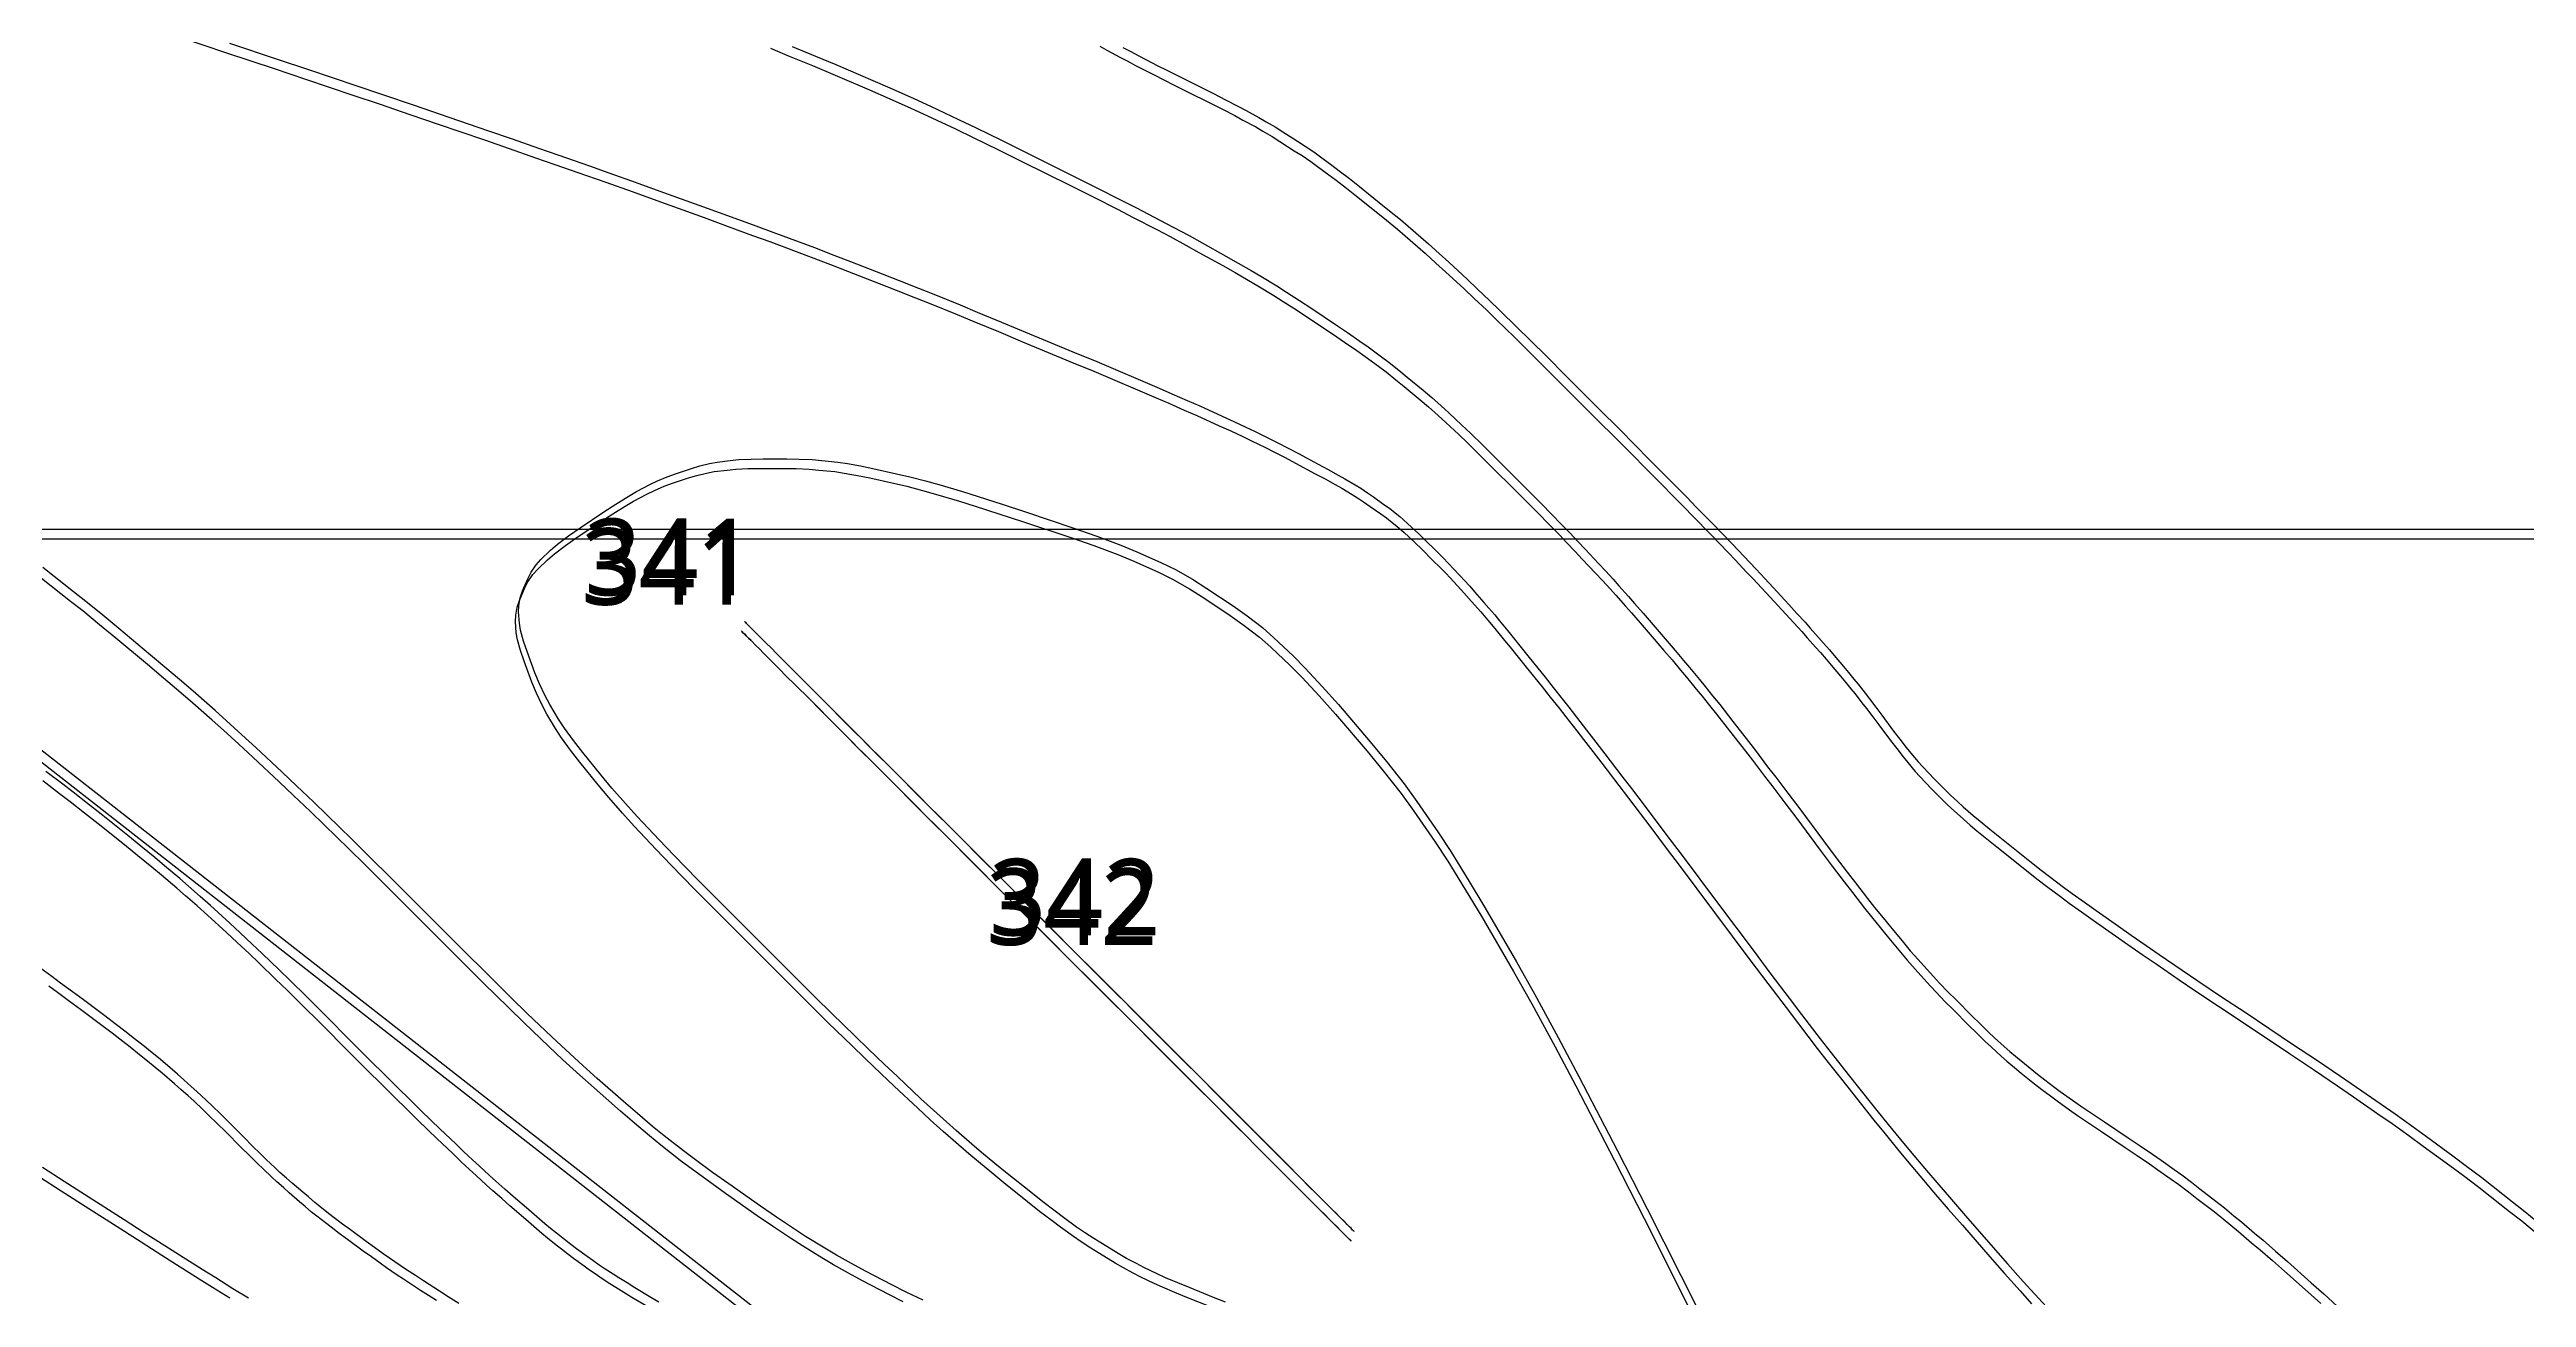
# Model space of a CAD drawing. Header units: metres. Extents: x -1097 to 1588, y -185 to 884.
# Drawn here: x 102.5 to 224.4, y 726.2 to 787.5 of the extents above; entities that cross this region are included whole.
import ezdxf

# ---------------------------------------------------------------- set-up
doc = ezdxf.new("R2010")
doc.units = ezdxf.units.M
for name, color, linetype in [('MUROS', 7, 'Continuous'), ('TERRENO', 188, 'Continuous'), ('VISTA LEJOS', 7, 'Continuous')]:
    doc.layers.add(name, color=color, linetype=linetype)

msp = doc.modelspace()

# ---------------------------------------------------------------- linework, layer by layer
at = {"layer": 'MUROS'}
for points in [[(33.52, 763.48), (1528.87, 763.48), (1528.87, 84.2), (33.52, 84.2)], [(33.67, 763.95), (1529.02, 763.95), (1529.02, 84.67), (33.67, 84.67)]]:
    msp.add_lwpolyline(points, close=True, dxfattribs=at)
at = {"layer": 'TERRENO'}
for points in [[(108.89, 788.16), (111.22, 787.38), (113.56, 786.6), (115.11, 786.08), (117.44, 785.3), (118.74, 784.86), (120.29, 784.33), (121.59, 783.89), (123.92, 783.09), (125.13, 782.67), (126.43, 782.22), (127.38, 781.89), (128.93, 781.35), (129.89, 781.01), (131.18, 780.55), (132.39, 780.11), (134.72, 779.27), (135.9, 778.84), (137.11, 778.4), (137.95, 778.09), (139.25, 777.61), (139.99, 777.33), (140.94, 776.96), (141.78, 776.64), (143.34, 776.04), (144.17, 775.71), (145.12, 775.33), (145.87, 775.03), (147.17, 774.51), (148, 774.16), (149.21, 773.67), (150.39, 773.17), (152.72, 772.2), (153.89, 771.72), (155.05, 771.23), (155.82, 770.9), (156.96, 770.41), (157.59, 770.14), (158.34, 769.81), (158.96, 769.54), (160.06, 769.04), (160.63, 768.78), (161.22, 768.5), (161.65, 768.3), (162.34, 767.96), (162.76, 767.75), (163.31, 767.47), (163.82, 767.2), (164.79, 766.68), (165.28, 766.42), (165.77, 766.15), (166.1, 765.96), (166.6, 765.66), (166.87, 765.49), (167.21, 765.27), (167.5, 765.07), (168.02, 764.71), (168.29, 764.51), (168.58, 764.28), (168.8, 764.1), (169.17, 763.78), (169.4, 763.57), (169.72, 763.27), (170.02, 762.98), (170.6, 762.4), (170.9, 762.1), (171.21, 761.78), (171.43, 761.55), (171.77, 761.18), (171.97, 760.96), (172.24, 760.67), (172.48, 760.4), (172.93, 759.88), (173.18, 759.59), (173.47, 759.26), (173.7, 758.98), (174.11, 758.48), (174.38, 758.15), (174.78, 757.66), (175.17, 757.17), (175.95, 756.2), (176.35, 755.69), (176.79, 755.14), (177.12, 754.72), (177.66, 754.03), (177.99, 753.6), (178.45, 753.01), (178.89, 752.44), (179.73, 751.34), (180.2, 750.72), (180.77, 749.97), (181.25, 749.34), (182.11, 748.2), (182.69, 747.43), (183.56, 746.27), (184.43, 745.1), (186.18, 742.77), (187.06, 741.6), (187.96, 740.42), (188.56, 739.62), (189.49, 738.41), (190.02, 737.73), (190.68, 736.9), (191.24, 736.19), (192.28, 734.89), (192.83, 734.21), (193.44, 733.46), (193.91, 732.89), (194.71, 731.94), (195.21, 731.35), (195.93, 730.51), (196.63, 729.72), (197.99, 728.16), (198.7, 727.35), (199.47, 726.49), (200.04, 725.86)], [(137.98, 787.6), (138.91, 787.22), (140.06, 786.75), (141.05, 786.33), (142.86, 785.55), (143.82, 785.13), (144.89, 784.66), (145.71, 784.28), (147.09, 783.64), (147.96, 783.22), (149.2, 782.61), (150.39, 782.02), (152.72, 780.86), (153.89, 780.27), (155.06, 779.68), (155.83, 779.28), (157, 778.68), (157.65, 778.34), (158.43, 777.92), (159.07, 777.56), (160.24, 776.91), (160.85, 776.57), (161.49, 776.2), (161.97, 775.92), (162.75, 775.44), (163.22, 775.14), (163.87, 774.73), (164.47, 774.33), (165.64, 773.55), (166.23, 773.15), (166.84, 772.73), (167.25, 772.44), (167.9, 771.96), (168.28, 771.68), (168.75, 771.3), (169.17, 770.96), (169.95, 770.31), (170.36, 769.96), (170.84, 769.54), (171.21, 769.2), (171.86, 768.6), (172.28, 768.2), (172.88, 767.61), (173.47, 767.02), (174.64, 765.86), (175.23, 765.27), (175.82, 764.67), (176.22, 764.27), (176.82, 763.65), (177.16, 763.3), (177.58, 762.86), (177.93, 762.48), (178.58, 761.79), (178.92, 761.43), (179.3, 761.02), (179.58, 760.7), (180.06, 760.17), (180.35, 759.83), (180.77, 759.35), (181.17, 758.89), (181.95, 757.98), (182.35, 757.52), (182.76, 757.02), (183.06, 756.67), (183.54, 756.09), (183.82, 755.74), (184.19, 755.28), (184.53, 754.85), (185.18, 754.03), (185.54, 753.58), (185.96, 753.04), (186.3, 752.59), (186.9, 751.8), (187.3, 751.28), (187.89, 750.5), (188.48, 749.72), (189.64, 748.16), (190.23, 747.38), (190.82, 746.61), (191.22, 746.09), (191.82, 745.31), (192.16, 744.88), (192.58, 744.36), (192.93, 743.93), (193.58, 743.15), (193.92, 742.75), (194.3, 742.31), (194.58, 742), (195.06, 741.48), (195.35, 741.16), (195.77, 740.73), (196.17, 740.33), (196.95, 739.55), (197.35, 739.16), (197.76, 738.75), (198.06, 738.47), (198.54, 738.04), (198.82, 737.79), (199.19, 737.48), (199.53, 737.2), (200.18, 736.68), (200.54, 736.4), (200.96, 736.08), (201.3, 735.83), (201.9, 735.4), (202.3, 735.12), (202.89, 734.72), (203.48, 734.33), (204.64, 733.55), (205.23, 733.15), (205.84, 732.74), (206.25, 732.45), (206.9, 731.99), (207.28, 731.72), (207.75, 731.36), (208.17, 731.04), (208.95, 730.44), (209.37, 730.11), (209.84, 729.72), (210.21, 729.41), (210.86, 728.86), (211.28, 728.51), (211.89, 727.98), (212.48, 727.46), (213.64, 726.42), (214.26, 725.87)], [(154.19, 787.7), (154.53, 787.51), (155.18, 787.17), (155.54, 786.98), (155.95, 786.76), (156.3, 786.58), (156.9, 786.27), (157.3, 786.07), (157.89, 785.77), (158.47, 785.48), (159.64, 784.9), (160.23, 784.6), (160.83, 784.29), (161.23, 784.07), (161.86, 783.73), (162.22, 783.52), (162.67, 783.26), (163.05, 783.02), (163.76, 782.56), (164.14, 782.32), (164.57, 782.03), (164.9, 781.79), (165.46, 781.38), (165.82, 781.12), (166.33, 780.72), (166.82, 780.33), (167.79, 779.55), (168.3, 779.14), (168.83, 778.71), (169.21, 778.38), (169.84, 777.84), (170.22, 777.51), (170.73, 777.04), (171.2, 776.61), (172.11, 775.77), (172.61, 775.3), (173.21, 774.73), (173.71, 774.25), (174.59, 773.39), (175.18, 772.81), (176.06, 771.94), (176.93, 771.06), (178.68, 769.31), (179.56, 768.44), (180.43, 767.57), (181.01, 766.98), (181.87, 766.11), (182.35, 765.63), (182.92, 765.05), (183.39, 764.57), (184.23, 763.71), (184.66, 763.26), (185.12, 762.78), (185.46, 762.43), (186, 761.86), (186.32, 761.52), (186.76, 761.05), (187.17, 760.61), (187.95, 759.77), (188.34, 759.34), (188.73, 758.91), (189, 758.61), (189.41, 758.15), (189.65, 757.88), (189.93, 757.55), (190.18, 757.26), (190.64, 756.72), (190.88, 756.43), (191.14, 756.1), (191.35, 755.85), (191.69, 755.41), (191.91, 755.13), (192.22, 754.72), (192.52, 754.33), (193.1, 753.55), (193.4, 753.16), (193.72, 752.75), (193.94, 752.47), (194.31, 752.04), (194.53, 751.79), (194.83, 751.48), (195.1, 751.2), (195.62, 750.68), (195.9, 750.4), (196.24, 750.08), (196.52, 749.83), (197.02, 749.4), (197.35, 749.12), (197.84, 748.72), (198.32, 748.33), (199.29, 747.55), (199.8, 747.15), (200.36, 746.71), (200.77, 746.4), (201.46, 745.88), (201.89, 745.56), (202.49, 745.13), (203.06, 744.73), (204.16, 743.95), (204.78, 743.52), (205.53, 743), (206.16, 742.57), (207.3, 741.79), (208.07, 741.27), (209.23, 740.49), (210.39, 739.72), (212.73, 738.16), (213.9, 737.38), (215.08, 736.58), (215.87, 736.04), (217.08, 735.2), (217.77, 734.72), (218.6, 734.13), (219.31, 733.61), (220.61, 732.66), (221.29, 732.16), (222.04, 731.59), (222.6, 731.15), (223.55, 730.4), (224.15, 729.93), (224.98, 729.25)], [(159.64, 725.7), (158.47, 726.17), (157.88, 726.41), (157.28, 726.67), (156.86, 726.86), (156.21, 727.17), (155.84, 727.36), (155.36, 727.62), (154.95, 727.86), (154.17, 728.33), (153.75, 728.59), (153.28, 728.9), (152.9, 729.16), (152.25, 729.63), (151.84, 729.94), (151.23, 730.4), (150.64, 730.87), (149.47, 731.8), (148.87, 732.29), (148.22, 732.83), (147.75, 733.23), (146.97, 733.91), (146.49, 734.33), (145.85, 734.91), (145.24, 735.47), (144.07, 736.56), (143.43, 737.17), (142.65, 737.92), (142, 738.54), (140.83, 739.68), (140.06, 740.45), (138.89, 741.61), (137.72, 742.77), (135.39, 745.1), (134.23, 746.27), (133.1, 747.43), (132.36, 748.2), (131.28, 749.35), (130.7, 749.99), (130.03, 750.75), (129.51, 751.38), (128.6, 752.5), (128.15, 753.08), (127.71, 753.69), (127.41, 754.14), (126.98, 754.86), (126.75, 755.29), (126.47, 755.88), (126.25, 756.42), (125.86, 757.46), (125.69, 757.98), (125.54, 758.51), (125.48, 758.86), (125.44, 759.41), (125.45, 759.72), (125.52, 760.11), (125.63, 760.44), (125.89, 761.04), (126.05, 761.36), (126.3, 761.72), (126.54, 761.99), (127.01, 762.45), (127.36, 762.74), (127.9, 763.15), (128.47, 763.55), (129.64, 764.33), (130.23, 764.71), (130.84, 765.09), (131.25, 765.33), (131.9, 765.67), (132.28, 765.85), (132.75, 766.06), (133.17, 766.21), (133.95, 766.47), (134.36, 766.59), (134.84, 766.71), (135.21, 766.78), (135.86, 766.86), (136.28, 766.9), (136.88, 766.93), (137.47, 766.94), (138.64, 766.94), (139.25, 766.93), (139.89, 766.9), (140.37, 766.86), (141.15, 766.78), (141.62, 766.71), (142.27, 766.59), (142.87, 766.47), (144.04, 766.21), (144.69, 766.06), (145.47, 765.85), (146.11, 765.67), (147.28, 765.33), (148.06, 765.09), (149.22, 764.71), (150.39, 764.33), (152.72, 763.55), (153.9, 763.14), (155.08, 762.7), (155.87, 762.37), (157.08, 761.83), (157.76, 761.49), (158.6, 761.02), (159.31, 760.57), (160.61, 759.71), (161.29, 759.22), (162.04, 758.64), (162.6, 758.14), (163.55, 757.25), (164.15, 756.65), (164.98, 755.75), (165.78, 754.85), (167.34, 753.03), (168.14, 752.06), (169.01, 750.95), (169.64, 750.09), (170.68, 748.59), (171.31, 747.63), (172.17, 746.23), (172.98, 744.88), (174.54, 742.2), (175.44, 740.6), (176.59, 738.49), (177.61, 736.57), (179.51, 732.91), (180.97, 730.05), (183.44, 725.15)], [(144.52, 725.96), (143.81, 726.32), (142.51, 726.99), (141.83, 727.36), (141.08, 727.78), (140.51, 728.12), (139.56, 728.7), (138.97, 729.09), (138.13, 729.64), (137.34, 730.19), (135.78, 731.28), (134.98, 731.85), (134.15, 732.46), (133.55, 732.91), (132.6, 733.65), (132.04, 734.11), (131.29, 734.74), (130.61, 735.33), (129.31, 736.47), (128.6, 737.1), (127.76, 737.87), (127.08, 738.51), (125.87, 739.67), (125.08, 740.44), (123.89, 741.61), (122.72, 742.77), (120.39, 745.1), (119.22, 746.27), (118.04, 747.44), (117.24, 748.23), (116.03, 749.41), (115.35, 750.07), (114.52, 750.86), (113.81, 751.53), (112.51, 752.74), (111.83, 753.37), (111.08, 754.06), (110.51, 754.56), (109.56, 755.4), (108.97, 755.91), (108.13, 756.62), (107.33, 757.29), (105.78, 758.59), (104.98, 759.25), (104.15, 759.93), (103.55, 760.4), (102.6, 761.15), (102.04, 761.59)], [(131.95, 725.7), (131.17, 726.17), (130.77, 726.41), (130.37, 726.66), (130.09, 726.84), (129.66, 727.12), (129.41, 727.29), (129.09, 727.51), (128.82, 727.71), (128.3, 728.09), (128.02, 728.3), (127.7, 728.54), (127.45, 728.74), (127.02, 729.09), (126.74, 729.32), (126.34, 729.66), (125.95, 730), (125.17, 730.67), (124.77, 731.03), (124.33, 731.41), (124.02, 731.69), (123.5, 732.17), (123.18, 732.46), (122.75, 732.86), (122.35, 733.25), (121.57, 733.99), (121.14, 734.4), (120.62, 734.91), (120.19, 735.33), (119.41, 736.1), (118.89, 736.61), (118.11, 737.38), (117.33, 738.16), (115.78, 739.72), (115, 740.5), (114.2, 741.28), (113.65, 741.81), (112.82, 742.62), (112.34, 743.08), (111.75, 743.63), (111.23, 744.11), (110.28, 744.97), (109.78, 745.42), (109.21, 745.92), (108.77, 746.3), (108.02, 746.94), (107.55, 747.33), (106.86, 747.89), (106.2, 748.42), (104.91, 749.46), (104.24, 749.99), (103.53, 750.54), (103.01, 750.94), (102.18, 751.58)], [(121.55, 726.01), (120.77, 726.51), (120.37, 726.77), (119.93, 727.06), (119.62, 727.27), (119.1, 727.63), (118.78, 727.85), (118.35, 728.16), (117.95, 728.45), (117.17, 729.02), (116.77, 729.31), (116.37, 729.62), (116.09, 729.83), (115.66, 730.17), (115.41, 730.37), (115.09, 730.64), (114.82, 730.87), (114.3, 731.32), (114.02, 731.57), (113.7, 731.85), (113.45, 732.09), (113.02, 732.49), (112.74, 732.76), (112.34, 733.16), (111.95, 733.55), (111.17, 734.33), (110.77, 734.72), (110.36, 735.12), (110.07, 735.4), (109.61, 735.83), (109.33, 736.08), (108.98, 736.4), (108.66, 736.68), (108.05, 737.2), (107.72, 737.48), (107.34, 737.79), (107.03, 738.04), (106.48, 738.47), (106.12, 738.75), (105.6, 739.16), (105.08, 739.55), (104.04, 740.33), (103.5, 740.73), (102.91, 741.16), (102.48, 741.48)], [(111.39, 726.13), (110.54, 726.66), (109.88, 727.07), (108.76, 727.78), (108.04, 728.23), (107.02, 728.88), (106.03, 729.52), (104.08, 730.76), (103.08, 731.4), (102.02, 732.09)]]:
    msp.add_lwpolyline(points, dxfattribs=at)
msp.add_lwpolyline([(166.56, 728.94), (166.56, 728.94), (166.55, 728.95), (166.52, 728.98), (166.48, 729.01), (166.39, 729.1), (166.33, 729.17), (166.21, 729.28), (166.09, 729.41), (165.83, 729.67), (165.67, 729.82), (165.47, 730.02), (165.29, 730.21), (164.95, 730.55), (164.71, 730.79), (164.33, 731.17), (163.95, 731.55), (163.17, 732.33), (162.76, 732.74), (162.3, 733.2), (161.94, 733.56), (161.34, 734.16), (160.95, 734.54), (160.4, 735.09), (159.88, 735.62), (158.84, 736.66), (158.25, 737.24), (157.53, 737.96), (156.92, 738.58), (155.8, 739.7), (155.04, 740.46), (153.89, 741.61), (152.72, 742.77), (150.39, 745.1), (149.23, 746.27), (148.08, 747.42), (147.32, 748.18), (146.2, 749.3), (145.58, 749.91), (144.86, 750.63), (144.28, 751.22), (143.24, 752.26), (142.71, 752.78), (142.16, 753.33), (141.78, 753.72), (141.18, 754.32), (140.82, 754.68), (140.36, 755.14), (139.95, 755.55), (139.17, 756.33), (138.78, 756.71), (138.41, 757.09), (138.17, 757.33), (137.82, 757.67), (137.64, 757.85), (137.44, 758.06), (137.29, 758.21), (137.03, 758.47), (136.9, 758.59), (136.79, 758.71), (136.72, 758.78), (136.63, 758.86), (136.6, 758.9), (136.57, 758.93), (136.56, 758.94), (136.56, 758.94), (136.57, 758.93), (136.6, 758.9), (136.63, 758.86), (136.72, 758.78), (136.79, 758.71), (136.9, 758.59), (137.03, 758.47), (137.29, 758.21), (137.44, 758.06), (137.64, 757.85), (137.82, 757.67), (138.17, 757.33), (138.41, 757.09), (138.78, 756.71), (139.17, 756.33), (139.95, 755.55), (140.37, 755.13), (140.86, 754.64), (141.25, 754.24), (141.94, 753.55), (142.39, 753.1), (143.06, 752.44), (143.71, 751.79), (145.01, 750.49), (145.78, 749.71), (146.82, 748.68), (147.77, 747.73), (149.58, 745.91), (151.01, 744.49), (153.45, 742.04), (156.73, 738.77), (166.56, 728.94)], close=True, dxfattribs=at)
at = {"layer": 'VISTA LEJOS'}
for points in [[(108.89, 788.16), (111.22, 787.38), (113.56, 786.6), (115.11, 786.08), (117.44, 785.3), (118.74, 784.86), (120.29, 784.33), (121.59, 783.89), (123.92, 783.09), (125.13, 782.67), (126.43, 782.22), (127.38, 781.89), (128.93, 781.35), (129.89, 781.01), (131.18, 780.55), (132.39, 780.11), (134.72, 779.27), (135.9, 778.84), (137.11, 778.4), (137.95, 778.09), (139.25, 777.61), (139.99, 777.33), (140.94, 776.96), (141.78, 776.64), (143.34, 776.04), (144.17, 775.71), (145.12, 775.33), (145.87, 775.03), (147.17, 774.51), (148, 774.16), (149.21, 773.67), (150.39, 773.17), (152.72, 772.2), (153.89, 771.72), (155.05, 771.23), (155.82, 770.9), (156.96, 770.41), (157.59, 770.14), (158.34, 769.81), (158.96, 769.54), (160.06, 769.04), (160.63, 768.78), (161.22, 768.5), (161.65, 768.3), (162.34, 767.96), (162.76, 767.75), (163.31, 767.47), (163.82, 767.2), (164.79, 766.68), (165.28, 766.42), (165.77, 766.15), (166.1, 765.96), (166.6, 765.66), (166.87, 765.49), (167.21, 765.27), (167.5, 765.07), (168.02, 764.71), (168.29, 764.51), (168.58, 764.28), (168.8, 764.1), (169.17, 763.78), (169.4, 763.57), (169.72, 763.27), (170.02, 762.98), (170.6, 762.4), (170.9, 762.1), (171.21, 761.78), (171.43, 761.55), (171.77, 761.18), (171.97, 760.96), (172.24, 760.67), (172.48, 760.4), (172.93, 759.88), (173.18, 759.59), (173.47, 759.26), (173.7, 758.98), (174.11, 758.48), (174.38, 758.15), (174.78, 757.66), (175.17, 757.17), (175.95, 756.2), (176.35, 755.69), (176.79, 755.14), (177.12, 754.72), (177.66, 754.03), (177.99, 753.6), (178.45, 753.01), (178.89, 752.44), (179.73, 751.34), (180.2, 750.72), (180.77, 749.97), (181.25, 749.34), (182.11, 748.2), (182.69, 747.43), (183.56, 746.27), (184.43, 745.1), (186.18, 742.77), (187.06, 741.6), (187.96, 740.42), (188.56, 739.62), (189.49, 738.41), (190.02, 737.73), (190.68, 736.9), (191.24, 736.19), (192.28, 734.89), (192.83, 734.21), (193.44, 733.46), (193.91, 732.89), (194.71, 731.94), (195.21, 731.35), (195.93, 730.51), (196.63, 729.72), (197.99, 728.16), (198.7, 727.35), (199.47, 726.49), (200.04, 725.86)], [(111.37, 787.85), (113.71, 787.07), (115.26, 786.55), (117.59, 785.77), (118.89, 785.33), (120.45, 784.8), (121.74, 784.36), (124.07, 783.56), (125.28, 783.14), (126.58, 782.69), (127.53, 782.36), (129.09, 781.82), (130.04, 781.48), (131.33, 781.02), (132.54, 780.58), (134.87, 779.74), (136.06, 779.31), (137.27, 778.87), (138.1, 778.56), (139.4, 778.08), (140.15, 777.8), (141.1, 777.43), (141.93, 777.11), (143.49, 776.51), (144.32, 776.18), (145.27, 775.8), (146.02, 775.5), (147.32, 774.98), (148.15, 774.63), (149.36, 774.13), (150.54, 773.64), (152.87, 772.67), (154.04, 772.19), (155.2, 771.7), (155.97, 771.37), (157.11, 770.88), (157.74, 770.61), (158.49, 770.28), (159.11, 770.01), (160.21, 769.51), (160.78, 769.25), (161.37, 768.97), (161.8, 768.77), (162.49, 768.43), (162.91, 768.22), (163.46, 767.94), (163.97, 767.67), (164.94, 767.15), (165.43, 766.89), (165.92, 766.61), (166.25, 766.43), (166.75, 766.13), (167.03, 765.96), (167.36, 765.74), (167.65, 765.54), (168.17, 765.17), (168.44, 764.98), (168.73, 764.75), (168.96, 764.57), (169.32, 764.25), (169.55, 764.04), (169.87, 763.74), (170.17, 763.45), (170.75, 762.87), (171.05, 762.57), (171.36, 762.25), (171.58, 762.02), (171.92, 761.65), (172.13, 761.43), (172.39, 761.14), (172.63, 760.87), (173.09, 760.35), (173.33, 760.06), (173.62, 759.73), (173.85, 759.45), (174.26, 758.95), (174.53, 758.62), (174.93, 758.13), (175.32, 757.64), (176.1, 756.67), (176.5, 756.16), (176.94, 755.61), (177.27, 755.19), (177.81, 754.5), (178.14, 754.07), (178.6, 753.48), (179.04, 752.91), (179.88, 751.81), (180.35, 751.19), (180.92, 750.44), (181.4, 749.81), (182.26, 748.67), (182.84, 747.9), (183.71, 746.74), (184.58, 745.57), (186.33, 743.24), (187.21, 742.07), (188.11, 740.89), (188.71, 740.09), (189.64, 738.88), (190.17, 738.2), (190.83, 737.37), (191.39, 736.66), (192.43, 735.36), (192.98, 734.68), (193.59, 733.93), (194.06, 733.36), (194.86, 732.41), (195.37, 731.82), (196.09, 730.98), (196.78, 730.19), (198.14, 728.63), (198.85, 727.82), (199.62, 726.96), (200.19, 726.33), (201.14, 725.29)], [(137.98, 787.6), (138.91, 787.22), (140.06, 786.75), (141.05, 786.33), (142.86, 785.55), (143.82, 785.13), (144.89, 784.66), (145.71, 784.28), (147.09, 783.64), (147.96, 783.22), (149.2, 782.61), (150.39, 782.02), (152.72, 780.86), (153.89, 780.27), (155.06, 779.68), (155.83, 779.28), (157, 778.68), (157.65, 778.34), (158.43, 777.92), (159.07, 777.56), (160.24, 776.91), (160.85, 776.57), (161.49, 776.2), (161.97, 775.92), (162.75, 775.44), (163.22, 775.14), (163.87, 774.73), (164.47, 774.33), (165.64, 773.55), (166.23, 773.15), (166.84, 772.73), (167.25, 772.44), (167.9, 771.96), (168.28, 771.68), (168.75, 771.3), (169.17, 770.96), (169.95, 770.31), (170.36, 769.96), (170.84, 769.54), (171.21, 769.2), (171.86, 768.6), (172.28, 768.2), (172.88, 767.61), (173.47, 767.02), (174.64, 765.86), (175.23, 765.27), (175.82, 764.67), (176.22, 764.27), (176.82, 763.65), (177.16, 763.3), (177.58, 762.86), (177.93, 762.48), (178.58, 761.79), (178.92, 761.43), (179.3, 761.02), (179.58, 760.7), (180.06, 760.17), (180.35, 759.83), (180.77, 759.35), (181.17, 758.89), (181.95, 757.98), (182.35, 757.52), (182.76, 757.02), (183.06, 756.67), (183.54, 756.09), (183.82, 755.74), (184.19, 755.28), (184.53, 754.85), (185.18, 754.03), (185.54, 753.58), (185.96, 753.04), (186.3, 752.59), (186.9, 751.8), (187.3, 751.28), (187.89, 750.5), (188.48, 749.72), (189.64, 748.16), (190.23, 747.38), (190.82, 746.61), (191.22, 746.09), (191.82, 745.31), (192.16, 744.88), (192.58, 744.36), (192.93, 743.93), (193.58, 743.15), (193.92, 742.75), (194.3, 742.31), (194.58, 742), (195.06, 741.48), (195.35, 741.16), (195.77, 740.73), (196.17, 740.33), (196.95, 739.55), (197.35, 739.16), (197.76, 738.75), (198.06, 738.47), (198.54, 738.04), (198.82, 737.79), (199.19, 737.48), (199.53, 737.2), (200.18, 736.68), (200.54, 736.4), (200.96, 736.08), (201.3, 735.83), (201.9, 735.4), (202.3, 735.12), (202.89, 734.72), (203.48, 734.33), (204.64, 733.55), (205.23, 733.15), (205.84, 732.74), (206.25, 732.45), (206.9, 731.99), (207.28, 731.72), (207.75, 731.36), (208.17, 731.04), (208.95, 730.44), (209.37, 730.11), (209.84, 729.72), (210.21, 729.41), (210.86, 728.86), (211.28, 728.51), (211.89, 727.98), (212.48, 727.46), (213.64, 726.42), (214.26, 725.87)], [(139.06, 787.69), (140.21, 787.22), (141.2, 786.8), (143.02, 786.02), (143.98, 785.6), (145.04, 785.13), (145.86, 784.75), (147.24, 784.1), (148.11, 783.69), (149.35, 783.08), (150.54, 782.49), (152.87, 781.33), (154.04, 780.74), (155.21, 780.15), (155.99, 779.75), (157.15, 779.15), (157.8, 778.81), (158.58, 778.39), (159.23, 778.03), (160.39, 777.38), (161, 777.04), (161.64, 776.67), (162.12, 776.39), (162.9, 775.91), (163.37, 775.61), (164.02, 775.2), (164.63, 774.8), (165.79, 774.02), (166.38, 773.62), (166.99, 773.2), (167.4, 772.91), (168.05, 772.43), (168.43, 772.15), (168.9, 771.77), (169.32, 771.43), (170.1, 770.78), (170.52, 770.43), (170.99, 770.01), (171.36, 769.67), (172.01, 769.07), (172.43, 768.67), (173.04, 768.08), (173.63, 767.49), (174.79, 766.33), (175.38, 765.74), (175.97, 765.14), (176.37, 764.74), (176.97, 764.12), (177.31, 763.77), (177.73, 763.33), (178.08, 762.95), (178.73, 762.26), (179.07, 761.9), (179.45, 761.49), (179.73, 761.17), (180.21, 760.64), (180.5, 760.3), (180.92, 759.82), (181.32, 759.36), (182.1, 758.45), (182.5, 757.99), (182.91, 757.49), (183.21, 757.14), (183.69, 756.56), (183.97, 756.21), (184.34, 755.75), (184.69, 755.32), (185.33, 754.5), (185.69, 754.04), (186.11, 753.51), (186.45, 753.06), (187.05, 752.27), (187.45, 751.75), (188.04, 750.96), (188.63, 750.19), (189.79, 748.63), (190.38, 747.85), (190.97, 747.08), (191.37, 746.56), (191.97, 745.78), (192.31, 745.35), (192.73, 744.83), (193.09, 744.4), (193.73, 743.62), (194.07, 743.22), (194.45, 742.78), (194.73, 742.47), (195.21, 741.95), (195.5, 741.63), (195.92, 741.2), (196.32, 740.8), (197.1, 740.02), (197.5, 739.63), (197.91, 739.22), (198.21, 738.94), (198.69, 738.51), (198.97, 738.26), (199.34, 737.95), (199.69, 737.67), (200.33, 737.15), (200.69, 736.87), (201.11, 736.55), (201.45, 736.3), (202.05, 735.87), (202.45, 735.59), (203.04, 735.19), (203.63, 734.8), (204.79, 734.02), (205.38, 733.62), (205.99, 733.21), (206.41, 732.92), (207.05, 732.46), (207.43, 732.19), (207.9, 731.83), (208.32, 731.51), (209.1, 730.91), (209.52, 730.58), (209.99, 730.19), (210.37, 729.88), (211.01, 729.33), (211.43, 728.98), (212.04, 728.45), (212.63, 727.93), (213.79, 726.89), (214.41, 726.34), (215.08, 725.72)], [(154.19, 787.7), (154.53, 787.51), (155.18, 787.17), (155.54, 786.98), (155.95, 786.76), (156.3, 786.58), (156.9, 786.27), (157.3, 786.07), (157.89, 785.77), (158.47, 785.48), (159.64, 784.9), (160.23, 784.6), (160.83, 784.29), (161.23, 784.07), (161.86, 783.73), (162.22, 783.52), (162.67, 783.26), (163.05, 783.02), (163.76, 782.56), (164.14, 782.32), (164.57, 782.03), (164.9, 781.79), (165.46, 781.38), (165.82, 781.12), (166.33, 780.72), (166.82, 780.33), (167.79, 779.55), (168.3, 779.14), (168.83, 778.71), (169.21, 778.38), (169.84, 777.84), (170.22, 777.51), (170.73, 777.04), (171.2, 776.61), (172.11, 775.77), (172.61, 775.3), (173.21, 774.73), (173.71, 774.25), (174.59, 773.39), (175.18, 772.81), (176.06, 771.94), (176.93, 771.06), (178.68, 769.31), (179.56, 768.44), (180.43, 767.57), (181.01, 766.98), (181.87, 766.11), (182.35, 765.63), (182.92, 765.05), (183.39, 764.57), (184.23, 763.71), (184.66, 763.26), (185.12, 762.78), (185.46, 762.43), (186, 761.86), (186.32, 761.52), (186.76, 761.05), (187.17, 760.61), (187.95, 759.77), (188.34, 759.34), (188.73, 758.91), (189, 758.61), (189.41, 758.15), (189.65, 757.88), (189.93, 757.55), (190.18, 757.26), (190.64, 756.72), (190.88, 756.43), (191.14, 756.1), (191.35, 755.85), (191.69, 755.41), (191.91, 755.13), (192.22, 754.72), (192.52, 754.33), (193.1, 753.55), (193.4, 753.16), (193.72, 752.75), (193.94, 752.47), (194.31, 752.04), (194.53, 751.79), (194.83, 751.48), (195.1, 751.2), (195.62, 750.68), (195.9, 750.4), (196.24, 750.08), (196.52, 749.83), (197.02, 749.4), (197.35, 749.12), (197.84, 748.72), (198.32, 748.33), (199.29, 747.55), (199.8, 747.15), (200.36, 746.71), (200.77, 746.4), (201.46, 745.88), (201.89, 745.56), (202.49, 745.13), (203.06, 744.73), (204.16, 743.95), (204.78, 743.52), (205.53, 743), (206.16, 742.57), (207.3, 741.79), (208.07, 741.27), (209.23, 740.49), (210.39, 739.72), (212.73, 738.16), (213.9, 737.38), (215.08, 736.58), (215.87, 736.04), (217.08, 735.2), (217.77, 734.72), (218.6, 734.13), (219.31, 733.61), (220.61, 732.66), (221.29, 732.16), (222.04, 731.59), (222.6, 731.15), (223.55, 730.4), (224.15, 729.93), (224.98, 729.25)], [(155.33, 787.64), (155.69, 787.45), (156.11, 787.23), (156.45, 787.05), (157.05, 786.74), (157.45, 786.54), (158.04, 786.24), (158.63, 785.95), (159.79, 785.37), (160.38, 785.07), (160.98, 784.76), (161.39, 784.54), (162.01, 784.2), (162.37, 783.99), (162.82, 783.73), (163.2, 783.49), (163.92, 783.03), (164.29, 782.78), (164.72, 782.5), (165.05, 782.26), (165.61, 781.85), (165.97, 781.58), (166.48, 781.19), (166.97, 780.8), (167.94, 780.02), (168.45, 779.61), (168.98, 779.18), (169.37, 778.85), (169.99, 778.31), (170.37, 777.98), (170.88, 777.51), (171.36, 777.08), (172.26, 776.24), (172.76, 775.77), (173.36, 775.2), (173.86, 774.72), (174.74, 773.86), (175.33, 773.28), (176.21, 772.41), (177.08, 771.53), (178.83, 769.78), (179.71, 768.91), (180.58, 768.04), (181.16, 767.45), (182.02, 766.58), (182.5, 766.1), (183.07, 765.52), (183.54, 765.04), (184.38, 764.18), (184.81, 763.73), (185.28, 763.25), (185.61, 762.9), (186.15, 762.33), (186.48, 761.99), (186.91, 761.52), (187.32, 761.08), (188.1, 760.24), (188.49, 759.81), (188.89, 759.38), (189.15, 759.08), (189.56, 758.62), (189.8, 758.35), (190.09, 758.02), (190.33, 757.73), (190.79, 757.19), (191.03, 756.9), (191.29, 756.57), (191.5, 756.32), (191.84, 755.88), (192.06, 755.6), (192.37, 755.19), (192.67, 754.8), (193.25, 754.02), (193.55, 753.63), (193.87, 753.22), (194.1, 752.94), (194.46, 752.51), (194.68, 752.26), (194.98, 751.95), (195.25, 751.67), (195.77, 751.15), (196.05, 750.87), (196.39, 750.55), (196.67, 750.3), (197.17, 749.87), (197.5, 749.59), (197.99, 749.19), (198.47, 748.8), (199.45, 748.02), (199.95, 747.62), (200.51, 747.18), (200.92, 746.87), (201.61, 746.35), (202.04, 746.03), (202.64, 745.6), (203.21, 745.2), (204.31, 744.42), (204.93, 743.99), (205.68, 743.47), (206.31, 743.04), (207.45, 742.26), (208.22, 741.74), (209.38, 740.96), (210.54, 740.19), (212.88, 738.63), (214.05, 737.85), (215.23, 737.05), (216.02, 736.51), (217.23, 735.67), (217.92, 735.19), (218.75, 734.6), (219.46, 734.08), (220.76, 733.13), (221.44, 732.63), (222.19, 732.06), (222.75, 731.62), (223.7, 730.87), (224.3, 730.4), (225.14, 729.71)], [(248.9, 638.32), (78.28, 771.7)], [(248.75, 637.85), (78.13, 771.23)], [(159.64, 725.7), (158.47, 726.17), (157.88, 726.41), (157.28, 726.67), (156.86, 726.86), (156.21, 727.17), (155.84, 727.36), (155.36, 727.62), (154.95, 727.86), (154.17, 728.33), (153.75, 728.59), (153.28, 728.9), (152.9, 729.16), (152.25, 729.63), (151.84, 729.94), (151.23, 730.4), (150.64, 730.87), (149.47, 731.8), (148.87, 732.29), (148.22, 732.83), (147.75, 733.23), (146.97, 733.91), (146.49, 734.33), (145.85, 734.91), (145.24, 735.47), (144.07, 736.56), (143.43, 737.17), (142.65, 737.92), (142, 738.54), (140.83, 739.68), (140.06, 740.45), (138.89, 741.61), (137.72, 742.77), (135.39, 745.1), (134.23, 746.27), (133.1, 747.43), (132.36, 748.2), (131.28, 749.35), (130.7, 749.99), (130.03, 750.75), (129.51, 751.38), (128.6, 752.5), (128.15, 753.08), (127.71, 753.69), (127.41, 754.14), (126.98, 754.86), (126.75, 755.29), (126.47, 755.88), (126.25, 756.42), (125.86, 757.46), (125.69, 757.98), (125.54, 758.51), (125.48, 758.86), (125.44, 759.41), (125.45, 759.72), (125.52, 760.11), (125.63, 760.44), (125.89, 761.04), (126.05, 761.36), (126.3, 761.72), (126.54, 761.99), (127.01, 762.45), (127.36, 762.74), (127.9, 763.15), (128.47, 763.55), (129.64, 764.33), (130.23, 764.71), (130.84, 765.09), (131.25, 765.33), (131.9, 765.67), (132.28, 765.85), (132.75, 766.06), (133.17, 766.21), (133.95, 766.47), (134.36, 766.59), (134.84, 766.71), (135.21, 766.78), (135.86, 766.86), (136.28, 766.9), (136.88, 766.93), (137.47, 766.94), (138.64, 766.94), (139.25, 766.93), (139.89, 766.9), (140.37, 766.86), (141.15, 766.78), (141.62, 766.71), (142.27, 766.59), (142.87, 766.47), (144.04, 766.21), (144.69, 766.06), (145.47, 765.85), (146.11, 765.67), (147.28, 765.33), (148.06, 765.09), (149.22, 764.71), (150.39, 764.33), (152.72, 763.55), (153.9, 763.14), (155.08, 762.7), (155.87, 762.37), (157.08, 761.83), (157.76, 761.49), (158.6, 761.02), (159.31, 760.57), (160.61, 759.71), (161.29, 759.22), (162.04, 758.64), (162.6, 758.14), (163.55, 757.25), (164.15, 756.65), (164.98, 755.75), (165.78, 754.85), (167.34, 753.03), (168.14, 752.06), (169.01, 750.95), (169.64, 750.09), (170.68, 748.59), (171.31, 747.63), (172.17, 746.23), (172.98, 744.88), (174.54, 742.2), (175.44, 740.6), (176.59, 738.49), (177.61, 736.57), (179.51, 732.91), (180.97, 730.05), (183.44, 725.15)], [(160.38, 725.93), (159.79, 726.17), (158.63, 726.64), (158.03, 726.88), (157.43, 727.14), (157.01, 727.33), (156.36, 727.64), (155.99, 727.83), (155.51, 728.09), (155.1, 728.33), (154.32, 728.8), (153.9, 729.06), (153.43, 729.37), (153.05, 729.63), (152.4, 730.1), (151.99, 730.41), (151.38, 730.87), (150.79, 731.34), (149.63, 732.27), (149.02, 732.76), (148.37, 733.3), (147.9, 733.7), (147.12, 734.38), (146.64, 734.8), (146, 735.38), (145.39, 735.94), (144.23, 737.03), (143.58, 737.64), (142.8, 738.39), (142.15, 739.01), (140.99, 740.15), (140.21, 740.92), (139.04, 742.08), (137.87, 743.24), (135.54, 745.57), (134.38, 746.74), (133.25, 747.9), (132.51, 748.67), (131.43, 749.82), (130.85, 750.46), (130.18, 751.22), (129.66, 751.85), (128.75, 752.97), (128.3, 753.55), (127.86, 754.16), (127.56, 754.61), (127.13, 755.33), (126.9, 755.76), (126.62, 756.35), (126.4, 756.89), (126.01, 757.93), (125.84, 758.45), (125.69, 758.98), (125.63, 759.33), (125.59, 759.88), (125.6, 760.19), (125.67, 760.58), (125.78, 760.91), (126.04, 761.51), (126.21, 761.83), (126.45, 762.19), (126.69, 762.46), (127.17, 762.92), (127.51, 763.21), (128.05, 763.62), (128.62, 764.02), (129.79, 764.8), (130.38, 765.18), (130.99, 765.56), (131.4, 765.8), (132.05, 766.14), (132.43, 766.32), (132.9, 766.53), (133.32, 766.68), (134.1, 766.94), (134.51, 767.06), (134.99, 767.18), (135.36, 767.25), (136.01, 767.33), (136.43, 767.37), (137.03, 767.4), (137.63, 767.41), (138.79, 767.41), (139.4, 767.4), (140.04, 767.37), (140.52, 767.33), (141.3, 767.25), (141.77, 767.18), (142.42, 767.06), (143.03, 766.94), (144.19, 766.68), (144.84, 766.53), (145.62, 766.32), (146.27, 766.14), (147.43, 765.8), (148.21, 765.56), (149.38, 765.18), (150.54, 764.8), (152.87, 764.02), (154.05, 763.61), (155.23, 763.17), (156.02, 762.84), (157.23, 762.29), (157.91, 761.96), (158.75, 761.49), (159.46, 761.04), (160.76, 760.18), (161.44, 759.69), (162.19, 759.11), (162.75, 758.61), (163.7, 757.72), (164.3, 757.12), (165.13, 756.22), (165.93, 755.32), (167.49, 753.5), (168.29, 752.53), (169.16, 751.42), (169.79, 750.56), (170.83, 749.06), (171.46, 748.1), (172.32, 746.7), (173.13, 745.35), (174.69, 742.67), (175.59, 741.07), (176.74, 738.96), (177.76, 737.04), (179.66, 733.38), (181.12, 730.52), (183.6, 725.62)], [(33.52, 763.48), (1528.87, 763.48)], [(33.67, 763.95), (1529.02, 763.95)], [(145.5, 726.03), (144.67, 726.43), (143.96, 726.79), (142.66, 727.46), (141.98, 727.83), (141.23, 728.25), (140.66, 728.59), (139.71, 729.17), (139.12, 729.56), (138.28, 730.11), (137.49, 730.66), (135.93, 731.75), (135.13, 732.32), (134.3, 732.93), (133.7, 733.38), (132.75, 734.12), (132.19, 734.58), (131.44, 735.21), (130.76, 735.8), (129.46, 736.94), (128.75, 737.57), (127.91, 738.34), (127.23, 738.98), (126.02, 740.14), (125.23, 740.91), (124.05, 742.08), (122.87, 743.24), (120.54, 745.57), (119.37, 746.74), (118.19, 747.91), (117.39, 748.7), (116.18, 749.88), (115.5, 750.54), (114.67, 751.33), (113.96, 752), (112.66, 753.21), (111.98, 753.84), (111.23, 754.52), (110.66, 755.03), (109.71, 755.87), (109.12, 756.38), (108.28, 757.09), (107.49, 757.76), (105.93, 759.06), (105.13, 759.72), (104.3, 760.4), (103.7, 760.87), (102.75, 761.62), (102.19, 762.06)], [(144.52, 725.96), (143.81, 726.32), (142.51, 726.99), (141.83, 727.36), (141.08, 727.78), (140.51, 728.12), (139.56, 728.7), (138.97, 729.09), (138.13, 729.64), (137.34, 730.19), (135.78, 731.28), (134.98, 731.85), (134.15, 732.46), (133.55, 732.91), (132.6, 733.65), (132.04, 734.11), (131.29, 734.74), (130.61, 735.33), (129.31, 736.47), (128.6, 737.1), (127.76, 737.87), (127.08, 738.51), (125.87, 739.67), (125.08, 740.44), (123.89, 741.61), (122.72, 742.77), (120.39, 745.1), (119.22, 746.27), (118.04, 747.44), (117.24, 748.23), (116.03, 749.41), (115.35, 750.07), (114.52, 750.86), (113.81, 751.53), (112.51, 752.74), (111.83, 753.37), (111.08, 754.06), (110.51, 754.56), (109.56, 755.4), (108.97, 755.91), (108.13, 756.62), (107.33, 757.29), (105.78, 758.59), (104.98, 759.25), (104.15, 759.93), (103.55, 760.4), (102.6, 761.15), (102.04, 761.59)], [(132.49, 725.94), (132.1, 726.17), (131.32, 726.64), (130.93, 726.88), (130.52, 727.13), (130.24, 727.31), (129.81, 727.59), (129.56, 727.76), (129.25, 727.98), (128.97, 728.18), (128.45, 728.56), (128.17, 728.77), (127.85, 729.01), (127.6, 729.21), (127.17, 729.56), (126.89, 729.79), (126.49, 730.13), (126.1, 730.47), (125.32, 731.14), (124.92, 731.5), (124.48, 731.88), (124.17, 732.16), (123.65, 732.64), (123.33, 732.93), (122.9, 733.33), (122.5, 733.72), (121.72, 734.46), (121.29, 734.87), (120.77, 735.38), (120.34, 735.8), (119.56, 736.57), (119.04, 737.08), (118.26, 737.85), (117.49, 738.63), (115.93, 740.19), (115.15, 740.97), (114.35, 741.75), (113.81, 742.28), (112.97, 743.09), (112.49, 743.55), (111.9, 744.1), (111.38, 744.58), (110.43, 745.44), (109.93, 745.89), (109.36, 746.39), (108.92, 746.77), (108.17, 747.4), (107.7, 747.8), (107.01, 748.36), (106.36, 748.89), (105.06, 749.93), (104.39, 750.46), (103.68, 751.01), (103.17, 751.41), (102.33, 752.04)], [(131.95, 725.7), (131.17, 726.17), (130.77, 726.41), (130.37, 726.66), (130.09, 726.84), (129.66, 727.12), (129.41, 727.29), (129.09, 727.51), (128.82, 727.71), (128.3, 728.09), (128.02, 728.3), (127.7, 728.54), (127.45, 728.74), (127.02, 729.09), (126.74, 729.32), (126.34, 729.66), (125.95, 730), (125.17, 730.67), (124.77, 731.03), (124.33, 731.41), (124.02, 731.69), (123.5, 732.17), (123.18, 732.46), (122.75, 732.86), (122.35, 733.25), (121.57, 733.99), (121.14, 734.4), (120.62, 734.91), (120.19, 735.33), (119.41, 736.1), (118.89, 736.61), (118.11, 737.38), (117.33, 738.16), (115.78, 739.72), (115, 740.5), (114.2, 741.28), (113.65, 741.81), (112.82, 742.62), (112.34, 743.08), (111.75, 743.63), (111.23, 744.11), (110.28, 744.97), (109.78, 745.42), (109.21, 745.92), (108.77, 746.3), (108.02, 746.94), (107.55, 747.33), (106.86, 747.89), (106.2, 748.42), (104.91, 749.46), (104.24, 749.99), (103.53, 750.54), (103.01, 750.94), (102.18, 751.58)], [(122.65, 725.87), (122.13, 726.2), (121.7, 726.48), (120.92, 726.98), (120.52, 727.24), (120.08, 727.53), (119.77, 727.74), (119.25, 728.1), (118.93, 728.32), (118.5, 728.63), (118.1, 728.92), (117.32, 729.49), (116.93, 729.78), (116.52, 730.09), (116.24, 730.3), (115.81, 730.64), (115.56, 730.84), (115.25, 731.11), (114.97, 731.34), (114.45, 731.79), (114.17, 732.04), (113.85, 732.32), (113.6, 732.56), (113.17, 732.96), (112.89, 733.23), (112.49, 733.63), (112.1, 734.02), (111.32, 734.8), (110.92, 735.19), (110.51, 735.59), (110.22, 735.87), (109.76, 736.3), (109.49, 736.55), (109.13, 736.87), (108.81, 737.15), (108.21, 737.67), (107.88, 737.95), (107.49, 738.26), (107.18, 738.51), (106.63, 738.94), (106.28, 739.22), (105.75, 739.63), (105.23, 740.02), (104.19, 740.8), (103.65, 741.2), (103.06, 741.63), (102.63, 741.95), (101.91, 742.47)], [(121.55, 726.01), (120.77, 726.51), (120.37, 726.77), (119.93, 727.06), (119.62, 727.27), (119.1, 727.63), (118.78, 727.85), (118.35, 728.16), (117.95, 728.45), (117.17, 729.02), (116.77, 729.31), (116.37, 729.62), (116.09, 729.83), (115.66, 730.17), (115.41, 730.37), (115.09, 730.64), (114.82, 730.87), (114.3, 731.32), (114.02, 731.57), (113.7, 731.85), (113.45, 732.09), (113.02, 732.49), (112.74, 732.76), (112.34, 733.16), (111.95, 733.55), (111.17, 734.33), (110.77, 734.72), (110.36, 735.12), (110.07, 735.4), (109.61, 735.83), (109.33, 736.08), (108.98, 736.4), (108.66, 736.68), (108.05, 737.2), (107.72, 737.48), (107.34, 737.79), (107.03, 738.04), (106.48, 738.47), (106.12, 738.75), (105.6, 739.16), (105.08, 739.55), (104.04, 740.33), (103.5, 740.73), (102.91, 741.16), (102.48, 741.48)], [(112.3, 726.13), (111.54, 726.6), (110.69, 727.13), (110.03, 727.54), (108.91, 728.25), (108.19, 728.7), (107.17, 729.35), (106.18, 729.99), (104.24, 731.23), (103.23, 731.87), (102.17, 732.56)], [(111.39, 726.13), (110.54, 726.66), (109.88, 727.07), (108.76, 727.78), (108.04, 728.23), (107.02, 728.88), (106.03, 729.52), (104.08, 730.76), (103.08, 731.4), (102.02, 732.09)]]:
    msp.add_lwpolyline(points, dxfattribs=at)
for points in [[(166.71, 729.41), (166.71, 729.41), (166.7, 729.42), (166.67, 729.45), (166.63, 729.48), (166.55, 729.57), (166.48, 729.64), (166.36, 729.75), (166.24, 729.88), (165.98, 730.14), (165.83, 730.29), (165.62, 730.49), (165.44, 730.67), (165.1, 731.02), (164.86, 731.26), (164.48, 731.63), (164.1, 732.02), (163.32, 732.8), (162.91, 733.21), (162.45, 733.67), (162.09, 734.03), (161.49, 734.63), (161.1, 735.01), (160.56, 735.56), (160.03, 736.09), (158.99, 737.13), (158.4, 737.71), (157.68, 738.43), (157.07, 739.05), (155.95, 740.17), (155.19, 740.93), (154.04, 742.08), (152.87, 743.24), (150.54, 745.57), (149.38, 746.74), (148.23, 747.89), (147.47, 748.65), (146.35, 749.77), (145.73, 750.38), (145.01, 751.1), (144.43, 751.69), (143.39, 752.73), (142.86, 753.25), (142.31, 753.8), (141.93, 754.19), (141.33, 754.79), (140.97, 755.15), (140.51, 755.61), (140.1, 756.02), (139.32, 756.8), (138.94, 757.18), (138.56, 757.56), (138.32, 757.8), (137.98, 758.14), (137.79, 758.32), (137.59, 758.53), (137.44, 758.68), (137.18, 758.94), (137.05, 759.06), (136.94, 759.18), (136.87, 759.25), (136.79, 759.33), (136.75, 759.37), (136.72, 759.4), (136.71, 759.41), (136.71, 759.41), (136.72, 759.4), (136.75, 759.37), (136.79, 759.33), (136.87, 759.25), (136.94, 759.18), (137.05, 759.06), (137.18, 758.94), (137.44, 758.68), (137.59, 758.53), (137.79, 758.32), (137.98, 758.14), (138.32, 757.8), (138.56, 757.56), (138.94, 757.18), (139.32, 756.8), (140.1, 756.02), (140.52, 755.6), (141.01, 755.11), (141.4, 754.71), (142.09, 754.02), (142.55, 753.57), (143.21, 752.91), (143.86, 752.26), (145.16, 750.96), (145.93, 750.18), (146.97, 749.15), (147.92, 748.2), (149.74, 746.38), (151.16, 744.96), (153.6, 742.51), (156.88, 739.24), (166.71, 729.41)], [(166.56, 728.94), (166.56, 728.94), (166.55, 728.95), (166.52, 728.98), (166.48, 729.01), (166.39, 729.1), (166.33, 729.17), (166.21, 729.28), (166.09, 729.41), (165.83, 729.67), (165.67, 729.82), (165.47, 730.02), (165.29, 730.21), (164.95, 730.55), (164.71, 730.79), (164.33, 731.17), (163.95, 731.55), (163.17, 732.33), (162.76, 732.74), (162.3, 733.2), (161.94, 733.56), (161.34, 734.16), (160.95, 734.54), (160.4, 735.09), (159.88, 735.62), (158.84, 736.66), (158.25, 737.24), (157.53, 737.96), (156.92, 738.58), (155.8, 739.7), (155.04, 740.46), (153.89, 741.61), (152.72, 742.77), (150.39, 745.1), (149.23, 746.27), (148.08, 747.42), (147.32, 748.18), (146.2, 749.3), (145.58, 749.91), (144.86, 750.63), (144.28, 751.22), (143.24, 752.26), (142.71, 752.78), (142.16, 753.33), (141.78, 753.72), (141.18, 754.32), (140.82, 754.68), (140.36, 755.14), (139.95, 755.55), (139.17, 756.33), (138.78, 756.71), (138.41, 757.09), (138.17, 757.33), (137.82, 757.67), (137.64, 757.85), (137.44, 758.06), (137.29, 758.21), (137.03, 758.47), (136.9, 758.59), (136.79, 758.71), (136.72, 758.78), (136.63, 758.86), (136.6, 758.9), (136.57, 758.93), (136.56, 758.94), (136.56, 758.94), (136.57, 758.93), (136.6, 758.9), (136.63, 758.86), (136.72, 758.78), (136.79, 758.71), (136.9, 758.59), (137.03, 758.47), (137.29, 758.21), (137.44, 758.06), (137.64, 757.85), (137.82, 757.67), (138.17, 757.33), (138.41, 757.09), (138.78, 756.71), (139.17, 756.33), (139.95, 755.55), (140.37, 755.13), (140.86, 754.64), (141.25, 754.24), (141.94, 753.55), (142.39, 753.1), (143.06, 752.44), (143.71, 751.79), (145.01, 750.49), (145.78, 749.71), (146.82, 748.68), (147.77, 747.73), (149.58, 745.91), (151.01, 744.49), (153.45, 742.04), (156.73, 738.77), (166.56, 728.94)]]:
    msp.add_lwpolyline(points, close=True, dxfattribs=at)

# ---------------------------------------------------------------- texts
at = {"layer": 'TERRENO', "char_height": 0.2, "attachment_point": 1}
for s, insert in [('\\fOpen Sans|i0|b0;\\H3.77032;341', (128.68, 764)), ('\\fOpen Sans|i0|b0;\\H3.77032;342', (148.6, 747.27))]:
    msp.add_mtext(s, dxfattribs=dict(at, insert=insert))
at = {"layer": 'VISTA LEJOS', "char_height": 0.2, "attachment_point": 1}
for s, insert in [('\\fOpen Sans|i0|b0;\\H3.77032;341', (128.83, 764.47)), ('\\fOpen Sans|i0|b0;\\H3.77032;341', (128.68, 764)), ('\\fOpen Sans|i0|b0;\\H3.77032;342', (148.6, 747.27)), ('\\fOpen Sans|i0|b0;\\H3.77032;342', (148.75, 747.74))]:
    msp.add_mtext(s, dxfattribs=dict(at, insert=insert))

doc.saveas('drawing.dxf')
